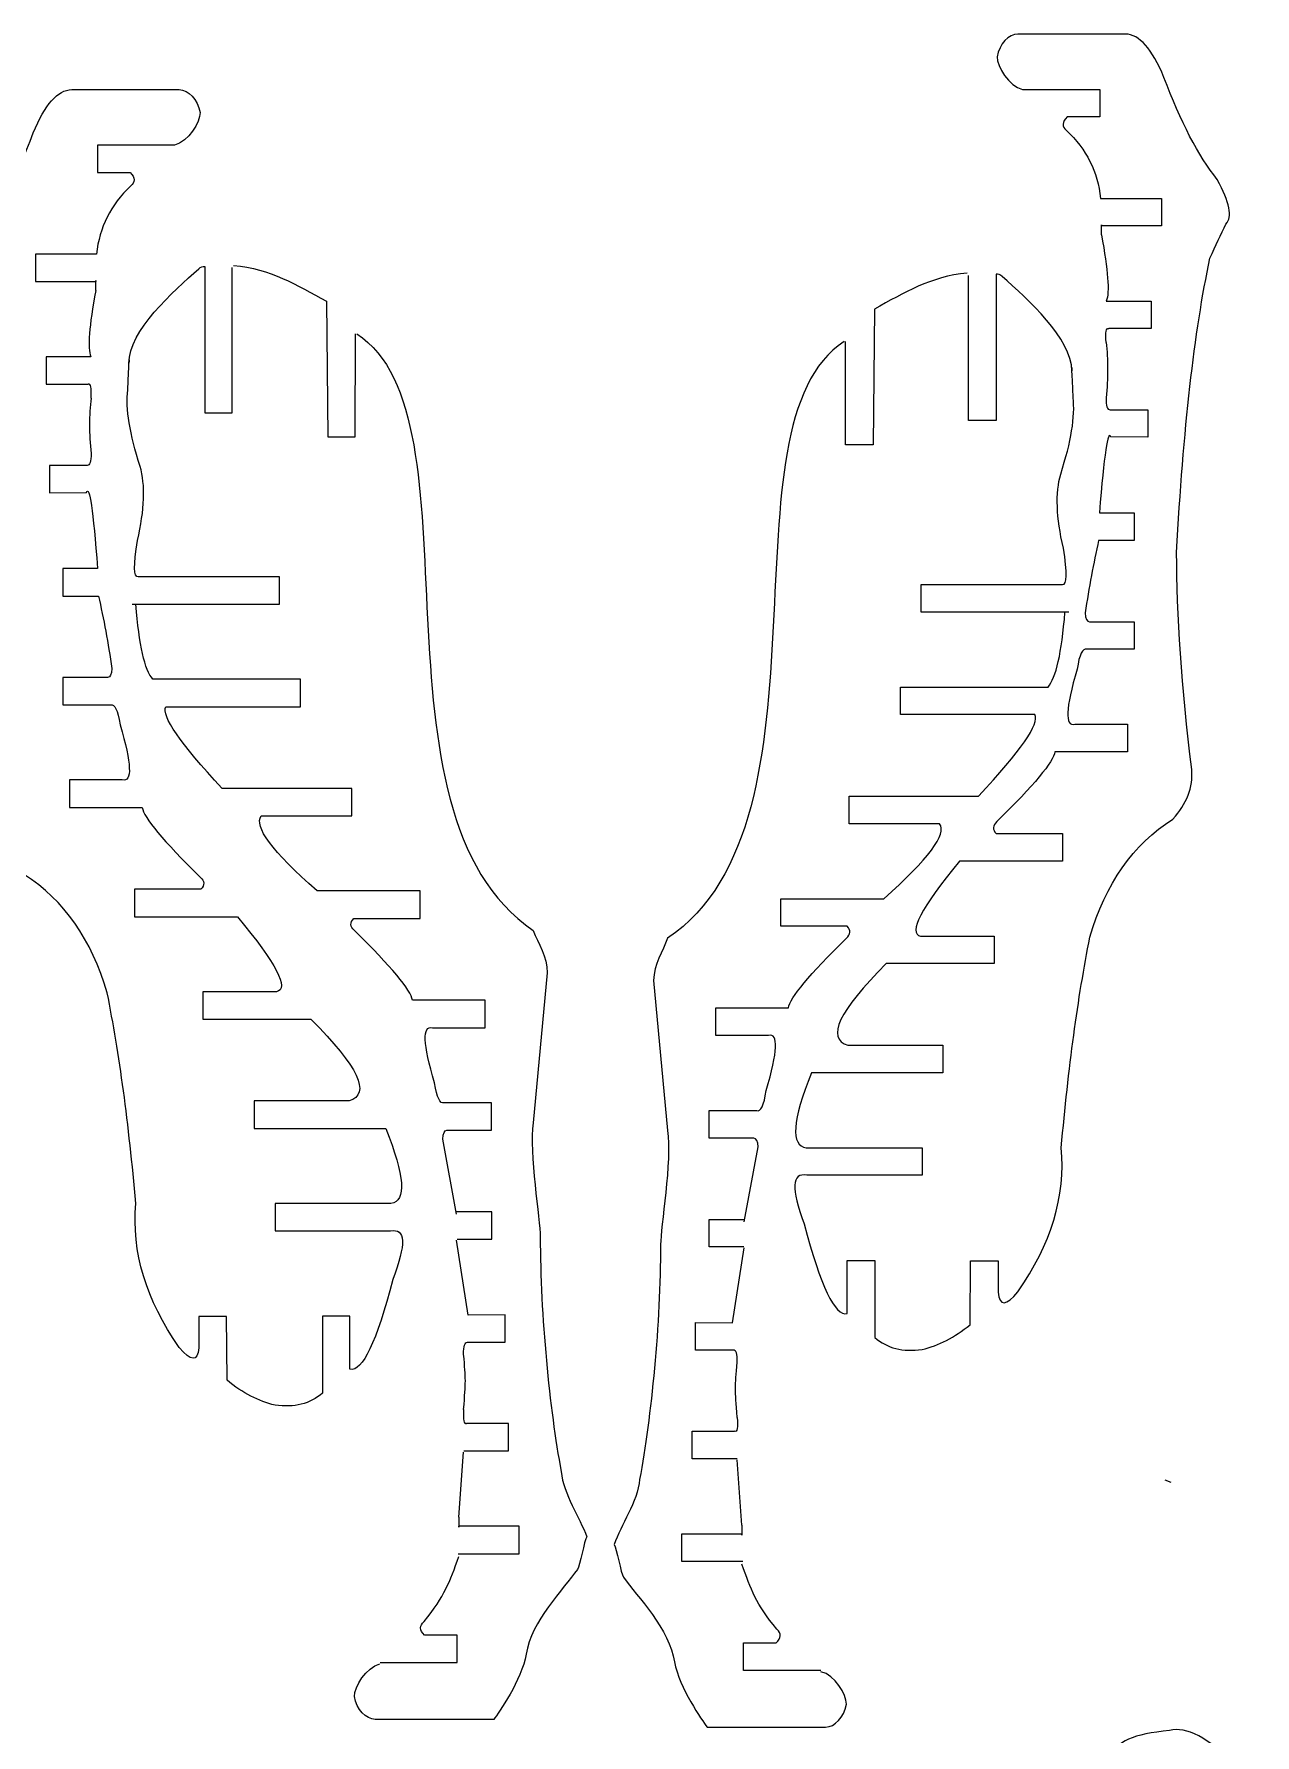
# Model space of a CAD drawing. Header units: inches. Extents: x -11.8 to 11.6, y -4.3 to 8.8.
# Drawn here: x 6.7 to 11.58, y 2 to 8.79 of the extents above; entities that cross this region are included whole.
import ezdxf

# ---------------------------------------------------------------- set-up
doc = ezdxf.new("R2010")
doc.units = ezdxf.units.IN
doc.header["$MEASUREMENT"] = 0
doc.layers.add('Layer 1', color=7, linetype='Continuous')

msp = doc.modelspace()

# ---------------------------------------------------------------- linework, layer by layer
at = {"layer": 'Layer 1', "color": 1, "lineweight": 9}
msp.add_lwpolyline([(11.2194, 3.0194), (11.2435, 3.0106)], dxfattribs=at)
for points, knots in [([(11.0626, 8.7948), (10.9327, 8.7948), (10.7632, 8.7948), (10.6333, 8.7948), (10.6333, 8.7948), (10.5962, 8.7948), (10.5591, 8.7558), (10.5498, 8.7037), (10.5498, 8.7037), (10.5498, 8.6646), (10.5962, 8.5865), (10.6519, 8.5735)], [0, 0, 0, 0, 0.333333, 0.333333, 0.333333, 0.333333, 0.666667, 0.666667, 0.666667, 0.666667, 1, 1, 1, 1]), ([(10.5546, 3.7691), (10.5596, 3.7125), (10.5859, 3.7132), (10.6333, 3.771), (10.6333, 3.771), (10.7658, 3.9607), (10.8235, 4.1524), (10.8064, 4.3462), (10.8064, 4.3462), (10.8343, 4.6646), (10.8723, 4.9449), (10.9205, 5.1871), (10.9205, 5.1871), (10.9827, 5.4001), (11.093, 5.5574), (11.2516, 5.6589), (11.2516, 5.6589), (11.3074, 5.7197), (11.3327, 5.7857), (11.3276, 5.8567), (11.3276, 5.8567), (11.2871, 6.1864), (11.2668, 6.4756), (11.2668, 6.7242), (11.2668, 6.7242), (11.2934, 7.215), (11.3378, 7.6069), (11.3999, 7.8998), (11.3999, 7.8998), (11.4231, 7.9495), (11.4443, 7.9948), (11.4637, 8.0359), (11.4637, 8.0359), (11.4904, 8.0633), (11.4789, 8.1225), (11.4294, 8.2134), (11.4294, 8.2134), (11.3532, 8.3088), (11.2821, 8.445), (11.2161, 8.6218), (11.2161, 8.6218), (11.1693, 8.7358), (11.1181, 8.7935), (11.0626, 8.7948)], [0, 0, 0, 0, 0.090909, 0.090909, 0.090909, 0.090909, 0.181818, 0.181818, 0.181818, 0.181818, 0.272727, 0.272727, 0.272727, 0.272727, 0.363636, 0.363636, 0.363636, 0.363636, 0.454545, 0.454545, 0.454545, 0.454545, 0.545455, 0.545455, 0.545455, 0.545455, 0.636364, 0.636364, 0.636364, 0.636364, 0.727273, 0.727273, 0.727273, 0.727273, 0.818182, 0.818182, 0.818182, 0.818182, 0.909091, 0.909091, 0.909091, 0.909091, 1, 1, 1, 1]), ([(7.3623, 3.5469), (7.3573, 3.4903), (7.331, 3.4909), (7.2836, 3.5488), (7.2836, 3.5488), (7.1511, 3.7384), (7.0934, 3.9302), (7.1105, 4.124), (7.1105, 4.124), (7.0826, 4.4423), (7.0446, 4.7226), (6.9964, 4.9648), (6.9964, 4.9648), (6.9342, 5.1779), (6.8239, 5.3352), (6.6653, 5.4366), (6.6653, 5.4366), (6.6095, 5.4975), (6.5842, 5.5634), (6.5892, 5.6345), (6.5892, 5.6345), (6.6298, 5.9642), (6.6501, 6.2534), (6.6501, 6.5019), (6.6501, 6.5019), (6.6235, 6.9927), (6.5791, 7.3846), (6.5169, 7.6776), (6.5169, 7.6776), (6.4938, 7.7272), (6.4726, 7.7726), (6.4532, 7.8137), (6.4532, 7.8137), (6.4265, 7.841), (6.4379, 7.9002), (6.4875, 7.9912), (6.4875, 7.9912), (6.5637, 8.0866), (6.6348, 8.2227), (6.7008, 8.3995), (6.7008, 8.3995), (6.7476, 8.5136), (6.7988, 8.5713), (6.8543, 8.5726)], [0, 0, 0, 0, 0.090909, 0.090909, 0.090909, 0.090909, 0.181818, 0.181818, 0.181818, 0.181818, 0.272727, 0.272727, 0.272727, 0.272727, 0.363636, 0.363636, 0.363636, 0.363636, 0.454545, 0.454545, 0.454545, 0.454545, 0.545455, 0.545455, 0.545455, 0.545455, 0.636364, 0.636364, 0.636364, 0.636364, 0.727273, 0.727273, 0.727273, 0.727273, 0.818182, 0.818182, 0.818182, 0.818182, 0.909091, 0.909091, 0.909091, 0.909091, 1, 1, 1, 1]), ([(6.8543, 8.5726), (6.9842, 8.5726), (7.1537, 8.5726), (7.2836, 8.5726), (7.2836, 8.5726), (7.3207, 8.5726), (7.3578, 8.5335), (7.3671, 8.4814), (7.3671, 8.4814), (7.3671, 8.4424), (7.3207, 8.3642), (7.265, 8.3512)], [0, 0, 0, 0, 0.333333, 0.333333, 0.333333, 0.333333, 0.666667, 0.666667, 0.666667, 0.666667, 1, 1, 1, 1]), ([(10.6519, 8.5735), (10.6519, 8.5735), (10.9598, 8.5735), (10.9598, 8.5735), (10.9598, 8.5735), (10.9598, 8.5735), (10.9598, 8.4635), (10.9598, 8.4635), (10.9598, 8.4635), (10.9598, 8.4635), (10.8295, 8.4635), (10.8295, 8.4635)], [0, 0, 0, 0, 0.333333, 0.333333, 0.333333, 0.333333, 0.666667, 0.666667, 0.666667, 0.666667, 1, 1, 1, 1]), ([(7.265, 8.3512), (7.265, 8.3512), (6.957, 8.3512), (6.957, 8.3512), (6.957, 8.3512), (6.957, 8.3512), (6.957, 8.2412), (6.957, 8.2412), (6.957, 8.2412), (6.957, 8.2412), (7.0874, 8.2412), (7.0874, 8.2412)], [0, 0, 0, 0, 0.333333, 0.333333, 0.333333, 0.333333, 0.666667, 0.666667, 0.666667, 0.666667, 1, 1, 1, 1]), ([(10.9633, 8.1384), (10.9633, 8.1384), (11.2065, 8.1384), (11.2065, 8.1384), (11.2065, 8.1384), (11.2065, 8.1384), (11.2065, 8.0284), (11.2065, 8.0284), (11.2065, 8.0284), (11.2065, 8.0284), (10.9666, 8.0284), (10.9666, 8.0284)], [0, 0, 0, 0, 0.333333, 0.333333, 0.333333, 0.333333, 0.666667, 0.666667, 0.666667, 0.666667, 1, 1, 1, 1]), ([(6.9536, 7.9161), (6.9536, 7.9161), (6.7104, 7.9161), (6.7104, 7.9161), (6.7104, 7.9161), (6.7104, 7.9161), (6.7104, 7.8061), (6.7104, 7.8061), (6.7104, 7.8061), (6.7104, 7.8061), (6.9503, 7.8062), (6.9503, 7.8062)], [0, 0, 0, 0, 0.333333, 0.333333, 0.333333, 0.333333, 0.666667, 0.666667, 0.666667, 0.666667, 1, 1, 1, 1]), ([(7.3856, 7.8662), (7.3856, 7.8662), (7.3856, 7.282), (7.3856, 7.282), (7.3856, 7.282), (7.3856, 7.282), (7.4956, 7.282), (7.4956, 7.282), (7.4956, 7.282), (7.4956, 7.282), (7.4956, 7.8619), (7.4956, 7.8619)], [0, 0, 0, 0, 0.333333, 0.333333, 0.333333, 0.333333, 0.666667, 0.666667, 0.666667, 0.666667, 1, 1, 1, 1]), ([(10.546, 7.8352), (10.546, 7.8352), (10.546, 7.251), (10.546, 7.251), (10.546, 7.251), (10.546, 7.251), (10.436, 7.251), (10.436, 7.251), (10.436, 7.251), (10.436, 7.251), (10.436, 7.8308), (10.436, 7.8308)], [0, 0, 0, 0, 0.333333, 0.333333, 0.333333, 0.333333, 0.666667, 0.666667, 0.666667, 0.666667, 1, 1, 1, 1]), ([(7.8719, 7.7273), (7.8719, 7.7273), (7.8766, 7.1855), (7.8766, 7.1855), (7.8766, 7.1855), (7.8766, 7.1855), (7.9866, 7.1855), (7.9866, 7.1855), (7.9866, 7.1855), (7.9866, 7.1855), (7.9876, 7.5974), (7.9876, 7.5974)], [0, 0, 0, 0, 0.333333, 0.333333, 0.333333, 0.333333, 0.666667, 0.666667, 0.666667, 0.666667, 1, 1, 1, 1]), ([(10.0598, 7.6962), (10.0598, 7.6962), (10.055, 7.1545), (10.055, 7.1545), (10.055, 7.1545), (10.055, 7.1545), (9.945, 7.1545), (9.945, 7.1545), (9.945, 7.1545), (9.945, 7.1545), (9.9441, 7.5663), (9.9441, 7.5663)], [0, 0, 0, 0, 0.333333, 0.333333, 0.333333, 0.333333, 0.666667, 0.666667, 0.666667, 0.666667, 1, 1, 1, 1]), ([(10.9861, 7.7281), (10.9861, 7.7281), (11.1646, 7.7281), (11.1646, 7.7281), (11.1646, 7.7281), (11.1646, 7.7281), (11.1646, 7.6181), (11.1646, 7.6181), (11.1646, 7.6181), (11.1646, 7.6181), (10.9962, 7.6181), (10.9962, 7.6181)], [0, 0, 0, 0, 0.333333, 0.333333, 0.333333, 0.333333, 0.666667, 0.666667, 0.666667, 0.666667, 1, 1, 1, 1]), ([(7.9925, 7.597), (8.5029, 7.2715), (8.0018, 5.6828), (8.6978, 5.2141), (8.6978, 5.2141), (8.7163, 5.162), (8.7534, 5.1099), (8.7534, 5.0448), (8.7534, 5.0448), (8.7534, 5.0448), (8.6978, 4.4458), (8.6978, 4.4458), (8.6978, 4.4458), (8.6792, 4.3286), (8.7256, 4.0551), (8.7256, 3.99), (8.7256, 3.99), (8.7256, 3.6775), (8.7627, 3.2999), (8.8091, 3.0524), (8.8091, 3.0524), (8.8184, 2.9613), (8.8834, 2.8701), (8.9112, 2.792), (8.9112, 2.792), (8.9019, 2.779), (8.8834, 2.6748), (8.8741, 2.6618), (8.8741, 2.6618), (8.8184, 2.5837), (8.6885, 2.4534), (8.6699, 2.3232), (8.6699, 2.3232), (8.6514, 2.2191), (8.5586, 2.0888), (8.54, 2.0628)], [0, 0, 0, 0, 0.111111, 0.111111, 0.111111, 0.111111, 0.222222, 0.222222, 0.222222, 0.222222, 0.333333, 0.333333, 0.333333, 0.333333, 0.444444, 0.444444, 0.444444, 0.444444, 0.555556, 0.555556, 0.555556, 0.555556, 0.666667, 0.666667, 0.666667, 0.666667, 0.777778, 0.777778, 0.777778, 0.777778, 0.888889, 0.888889, 0.888889, 0.888889, 1, 1, 1, 1]), ([(9.9391, 7.566), (9.4288, 7.2405), (9.9299, 5.6518), (9.2339, 5.183), (9.2339, 5.183), (9.2153, 5.1309), (9.1782, 5.0789), (9.1782, 5.0138), (9.1782, 5.0138), (9.1782, 5.0138), (9.2339, 4.4148), (9.2339, 4.4148), (9.2339, 4.4148), (9.2524, 4.2976), (9.206, 4.0241), (9.206, 3.959), (9.206, 3.959), (9.206, 3.6465), (9.1689, 3.2688), (9.1225, 3.0214), (9.1225, 3.0214), (9.1133, 2.9303), (9.0483, 2.8391), (9.0205, 2.761), (9.0205, 2.761), (9.0297, 2.748), (9.0483, 2.6438), (9.0576, 2.6308), (9.0576, 2.6308), (9.1133, 2.5526), (9.2432, 2.4224), (9.2617, 2.2922), (9.2617, 2.2922), (9.2803, 2.188), (9.3731, 2.0578), (9.3916, 2.0318)], [0, 0, 0, 0, 0.111111, 0.111111, 0.111111, 0.111111, 0.222222, 0.222222, 0.222222, 0.222222, 0.333333, 0.333333, 0.333333, 0.333333, 0.444444, 0.444444, 0.444444, 0.444444, 0.555556, 0.555556, 0.555556, 0.555556, 0.666667, 0.666667, 0.666667, 0.666667, 0.777778, 0.777778, 0.777778, 0.777778, 0.888889, 0.888889, 0.888889, 0.888889, 1, 1, 1, 1]), ([(6.9308, 7.5059), (6.9308, 7.5059), (6.7523, 7.5059), (6.7523, 7.5059), (6.7523, 7.5059), (6.7523, 7.5059), (6.7523, 7.3959), (6.7523, 7.3959), (6.7523, 7.3959), (6.7523, 7.3959), (6.9207, 7.3959), (6.9207, 7.3959)], [0, 0, 0, 0, 0.333333, 0.333333, 0.333333, 0.333333, 0.666667, 0.666667, 0.666667, 0.666667, 1, 1, 1, 1]), ([(7.12, 6.6269), (7.1019, 6.6243), (7.101, 6.6727), (7.1171, 6.7719), (7.1171, 6.7719), (7.1456, 6.8947), (7.1491, 6.9932), (7.1278, 7.0677), (7.1278, 7.0677), (7.0859, 7.1974), (7.0694, 7.2992), (7.0783, 7.373), (7.0783, 7.373), (7.0831, 7.4798), (7.0847, 7.5155), (7.0831, 7.4798)], [0, 0, 0, 0, 0.25, 0.25, 0.25, 0.25, 0.5, 0.5, 0.5, 0.5, 0.75, 0.75, 0.75, 0.75, 1, 1, 1, 1]), ([(10.8117, 6.5959), (10.8297, 6.5933), (10.8307, 6.6416), (10.8145, 6.7409), (10.8145, 6.7409), (10.7861, 6.8636), (10.7825, 6.9622), (10.8039, 7.0366), (10.8039, 7.0366), (10.8458, 7.1664), (10.8623, 7.2682), (10.8534, 7.342), (10.8534, 7.342), (10.8486, 7.4488), (10.8469, 7.4844), (10.8485, 7.4488)], [0, 0, 0, 0, 0.25, 0.25, 0.25, 0.25, 0.5, 0.5, 0.5, 0.5, 0.75, 0.75, 0.75, 0.75, 1, 1, 1, 1]), ([(11.0009, 7.294), (11.0009, 7.294), (11.1515, 7.294), (11.1515, 7.294), (11.1515, 7.294), (11.1515, 7.294), (11.1515, 7.184), (11.1515, 7.184), (11.1515, 7.184), (11.1515, 7.184), (11.0037, 7.1854), (11.0037, 7.1854)], [0, 0, 0, 0, 0.333333, 0.333333, 0.333333, 0.333333, 0.666667, 0.666667, 0.666667, 0.666667, 1, 1, 1, 1]), ([(6.916, 7.0717), (6.916, 7.0717), (6.7654, 7.0717), (6.7654, 7.0717), (6.7654, 7.0717), (6.7654, 7.0717), (6.7654, 6.9618), (6.7654, 6.9618), (6.7654, 6.9618), (6.7654, 6.9618), (6.9132, 6.9632), (6.9132, 6.9632)], [0, 0, 0, 0, 0.333333, 0.333333, 0.333333, 0.333333, 0.666667, 0.666667, 0.666667, 0.666667, 1, 1, 1, 1]), ([(10.9588, 6.8822), (10.9588, 6.8822), (11.0973, 6.8822), (11.0973, 6.8822), (11.0973, 6.8822), (11.0973, 6.8822), (11.0973, 6.7722), (11.0973, 6.7722), (11.0973, 6.7722), (11.0973, 6.7722), (10.9555, 6.7722), (10.9555, 6.7722)], [0, 0, 0, 0, 0.333333, 0.333333, 0.333333, 0.333333, 0.666667, 0.666667, 0.666667, 0.666667, 1, 1, 1, 1]), ([(6.958, 6.66), (6.958, 6.66), (6.8196, 6.66), (6.8196, 6.66), (6.8196, 6.66), (6.8196, 6.66), (6.8196, 6.55), (6.8196, 6.55), (6.8196, 6.55), (6.8196, 6.55), (6.9614, 6.55), (6.9614, 6.55)], [0, 0, 0, 0, 0.333333, 0.333333, 0.333333, 0.333333, 0.666667, 0.666667, 0.666667, 0.666667, 1, 1, 1, 1]), ([(7.0955, 6.5169), (7.0955, 6.5169), (7.6848, 6.5169), (7.6848, 6.5169), (7.6848, 6.5169), (7.6848, 6.5169), (7.6848, 6.6269), (7.6848, 6.6269), (7.6848, 6.6269), (7.6848, 6.6269), (7.12, 6.6269), (7.12, 6.6269)], [0, 0, 0, 0, 0.333333, 0.333333, 0.333333, 0.333333, 0.666667, 0.666667, 0.666667, 0.666667, 1, 1, 1, 1]), ([(10.8362, 6.4859), (10.8362, 6.4859), (10.2469, 6.4859), (10.2469, 6.4859), (10.2469, 6.4859), (10.2469, 6.4859), (10.2469, 6.5959), (10.2469, 6.5959), (10.2469, 6.5959), (10.2469, 6.5959), (10.8117, 6.5959), (10.8117, 6.5959)], [0, 0, 0, 0, 0.333333, 0.333333, 0.333333, 0.333333, 0.666667, 0.666667, 0.666667, 0.666667, 1, 1, 1, 1]), ([(10.9189, 6.4471), (10.9189, 6.4471), (11.0973, 6.4471), (11.0973, 6.4471), (11.0973, 6.4471), (11.0973, 6.4471), (11.0973, 6.3371), (11.0973, 6.3371), (11.0973, 6.3371), (11.0973, 6.3371), (10.9074, 6.3371), (10.9074, 6.3371)], [0, 0, 0, 0, 0.333333, 0.333333, 0.333333, 0.333333, 0.666667, 0.666667, 0.666667, 0.666667, 1, 1, 1, 1]), ([(10.9074, 6.3371), (10.8911, 6.3431), (10.8784, 6.3166), (10.8695, 6.2578), (10.8695, 6.2578), (10.823, 6.101), (10.82, 6.0276), (10.8605, 6.0374)], [0, 0, 0, 0, 0.5, 0.5, 0.5, 0.5, 1, 1, 1, 1]), ([(6.998, 6.2249), (6.998, 6.2249), (6.8196, 6.2249), (6.8196, 6.2249), (6.8196, 6.2249), (6.8196, 6.2249), (6.8196, 6.1149), (6.8196, 6.1149), (6.8196, 6.1149), (6.8196, 6.1149), (7.0095, 6.1149), (7.0095, 6.1149)], [0, 0, 0, 0, 0.333333, 0.333333, 0.333333, 0.333333, 0.666667, 0.666667, 0.666667, 0.666667, 1, 1, 1, 1]), ([(7.2306, 6.1076), (7.2306, 6.1076), (7.7676, 6.1076), (7.7676, 6.1076), (7.7676, 6.1076), (7.7676, 6.1076), (7.7676, 6.2176), (7.7676, 6.2176), (7.7676, 6.2176), (7.7676, 6.2176), (7.1784, 6.2176), (7.1784, 6.2176)], [0, 0, 0, 0, 0.333333, 0.333333, 0.333333, 0.333333, 0.666667, 0.666667, 0.666667, 0.666667, 1, 1, 1, 1]), ([(10.701, 6.0765), (10.701, 6.0765), (10.164, 6.0765), (10.164, 6.0765), (10.164, 6.0765), (10.164, 6.0765), (10.164, 6.1865), (10.164, 6.1865), (10.164, 6.1865), (10.164, 6.1865), (10.7533, 6.1865), (10.7533, 6.1865)], [0, 0, 0, 0, 0.333333, 0.333333, 0.333333, 0.333333, 0.666667, 0.666667, 0.666667, 0.666667, 1, 1, 1, 1]), ([(7.0095, 6.1149), (7.0258, 6.1208), (7.0384, 6.0944), (7.0474, 6.0356), (7.0474, 6.0356), (7.0939, 5.8788), (7.0969, 5.8053), (7.0564, 5.8152)], [0, 0, 0, 0, 0.5, 0.5, 0.5, 0.5, 1, 1, 1, 1]), ([(10.8605, 6.0374), (10.8605, 6.0374), (11.0706, 6.0374), (11.0706, 6.0374), (11.0706, 6.0374), (11.0706, 6.0374), (11.0706, 5.9274), (11.0706, 5.9274), (11.0706, 5.9274), (11.0706, 5.9274), (10.7811, 5.9274), (10.7811, 5.9274)], [0, 0, 0, 0, 0.333333, 0.333333, 0.333333, 0.333333, 0.666667, 0.666667, 0.666667, 0.666667, 1, 1, 1, 1]), ([(7.0564, 5.8152), (7.0564, 5.8152), (6.8462, 5.8152), (6.8462, 5.8152), (6.8462, 5.8152), (6.8462, 5.8152), (6.8462, 5.7052), (6.8462, 5.7052), (6.8462, 5.7052), (6.8462, 5.7052), (7.1358, 5.7052), (7.1358, 5.7052)], [0, 0, 0, 0, 0.333333, 0.333333, 0.333333, 0.333333, 0.666667, 0.666667, 0.666667, 0.666667, 1, 1, 1, 1]), ([(7.6116, 5.6715), (7.6116, 5.6715), (7.9729, 5.6715), (7.9729, 5.6715), (7.9729, 5.6715), (7.9729, 5.6715), (7.9729, 5.7815), (7.9729, 5.7815), (7.9729, 5.7815), (7.9729, 5.7815), (7.4554, 5.7815), (7.4554, 5.7815)], [0, 0, 0, 0, 0.333333, 0.333333, 0.333333, 0.333333, 0.666667, 0.666667, 0.666667, 0.666667, 1, 1, 1, 1]), ([(10.3201, 5.6405), (10.3201, 5.6405), (9.9588, 5.6405), (9.9588, 5.6405), (9.9588, 5.6405), (9.9588, 5.6405), (9.9588, 5.7505), (9.9588, 5.7505), (9.9588, 5.7505), (9.9588, 5.7505), (10.4763, 5.7505), (10.4763, 5.7505)], [0, 0, 0, 0, 0.333333, 0.333333, 0.333333, 0.333333, 0.666667, 0.666667, 0.666667, 0.666667, 1, 1, 1, 1]), ([(10.5467, 5.601), (10.5467, 5.601), (10.8115, 5.601), (10.8115, 5.601), (10.8115, 5.601), (10.8115, 5.601), (10.8115, 5.491), (10.8115, 5.491), (10.8115, 5.491), (10.8115, 5.491), (10.4002, 5.491), (10.4002, 5.491)], [0, 0, 0, 0, 0.333333, 0.333333, 0.333333, 0.333333, 0.666667, 0.666667, 0.666667, 0.666667, 1, 1, 1, 1]), ([(7.3702, 5.3787), (7.3702, 5.3787), (7.1054, 5.3787), (7.1054, 5.3787), (7.1054, 5.3787), (7.1054, 5.3787), (7.1054, 5.2687), (7.1054, 5.2687), (7.1054, 5.2687), (7.1054, 5.2687), (7.5167, 5.2687), (7.5167, 5.2687)], [0, 0, 0, 0, 0.333333, 0.333333, 0.333333, 0.333333, 0.666667, 0.666667, 0.666667, 0.666667, 1, 1, 1, 1]), ([(7.9809, 5.2619), (7.9809, 5.2619), (8.2458, 5.2619), (8.2458, 5.2619), (8.2458, 5.2619), (8.2458, 5.2619), (8.2458, 5.3719), (8.2458, 5.3719), (8.2458, 5.3719), (8.2458, 5.3719), (7.8344, 5.3719), (7.8344, 5.3719)], [0, 0, 0, 0, 0.333333, 0.333333, 0.333333, 0.333333, 0.666667, 0.666667, 0.666667, 0.666667, 1, 1, 1, 1]), ([(9.9508, 5.2309), (9.9508, 5.2309), (9.6859, 5.2309), (9.6859, 5.2309), (9.6859, 5.2309), (9.6859, 5.2309), (9.6859, 5.3409), (9.6859, 5.3409), (9.6859, 5.3409), (9.6859, 5.3409), (10.0972, 5.3409), (10.0972, 5.3409)], [0, 0, 0, 0, 0.333333, 0.333333, 0.333333, 0.333333, 0.666667, 0.666667, 0.666667, 0.666667, 1, 1, 1, 1]), ([(10.2447, 5.1914), (10.2447, 5.1914), (10.5386, 5.1914), (10.5386, 5.1914), (10.5386, 5.1914), (10.5386, 5.1914), (10.5386, 5.0814), (10.5386, 5.0814), (10.5386, 5.0814), (10.5386, 5.0814), (10.1074, 5.0814), (10.1074, 5.0814)], [0, 0, 0, 0, 0.333333, 0.333333, 0.333333, 0.333333, 0.666667, 0.666667, 0.666667, 0.666667, 1, 1, 1, 1]), ([(7.6722, 4.9691), (7.6722, 4.9691), (7.3783, 4.9691), (7.3783, 4.9691), (7.3783, 4.9691), (7.3783, 4.9691), (7.3783, 4.8591), (7.3783, 4.8591), (7.3783, 4.8591), (7.3783, 4.8591), (7.8095, 4.8591), (7.8095, 4.8591)], [0, 0, 0, 0, 0.333333, 0.333333, 0.333333, 0.333333, 0.666667, 0.666667, 0.666667, 0.666667, 1, 1, 1, 1]), ([(8.2947, 4.8255), (8.2947, 4.8255), (8.5049, 4.8255), (8.5049, 4.8255), (8.5049, 4.8255), (8.5049, 4.8255), (8.5049, 4.9355), (8.5049, 4.9355), (8.5049, 4.9355), (8.5049, 4.9355), (8.2153, 4.9355), (8.2153, 4.9355)], [0, 0, 0, 0, 0.333333, 0.333333, 0.333333, 0.333333, 0.666667, 0.666667, 0.666667, 0.666667, 1, 1, 1, 1]), ([(9.637, 4.7945), (9.637, 4.7945), (9.4268, 4.7945), (9.4268, 4.7945), (9.4268, 4.7945), (9.4268, 4.7945), (9.4268, 4.9045), (9.4268, 4.9045), (9.4268, 4.9045), (9.4268, 4.9045), (9.7163, 4.9045), (9.7163, 4.9045)], [0, 0, 0, 0, 0.333333, 0.333333, 0.333333, 0.333333, 0.666667, 0.666667, 0.666667, 0.666667, 1, 1, 1, 1]), ([(8.3416, 4.5258), (8.3253, 4.5199), (8.3127, 4.5463), (8.3037, 4.6051), (8.3037, 4.6051), (8.2572, 4.7619), (8.2542, 4.8354), (8.2947, 4.8255)], [0, 0, 0, 0, 0.5, 0.5, 0.5, 0.5, 1, 1, 1, 1]), ([(9.59, 4.4948), (9.6063, 4.4888), (9.619, 4.5153), (9.6279, 4.5741), (9.6279, 4.5741), (9.6744, 4.7309), (9.6774, 4.8043), (9.637, 4.7945)], [0, 0, 0, 0, 0.5, 0.5, 0.5, 0.5, 1, 1, 1, 1]), ([(9.9541, 4.7554), (9.9541, 4.7554), (10.3334, 4.7554), (10.3334, 4.7554), (10.3334, 4.7554), (10.3334, 4.7554), (10.3334, 4.6454), (10.3334, 4.6454), (10.3334, 4.6454), (10.3334, 4.6454), (9.8086, 4.6454), (9.8086, 4.6454)], [0, 0, 0, 0, 0.333333, 0.333333, 0.333333, 0.333333, 0.666667, 0.666667, 0.666667, 0.666667, 1, 1, 1, 1]), ([(7.9628, 4.5331), (7.9628, 4.5331), (7.5835, 4.5331), (7.5835, 4.5331), (7.5835, 4.5331), (7.5835, 4.5331), (7.5835, 4.4231), (7.5835, 4.4231), (7.5835, 4.4231), (7.5835, 4.4231), (8.1083, 4.4231), (8.1083, 4.4231)], [0, 0, 0, 0, 0.333333, 0.333333, 0.333333, 0.333333, 0.666667, 0.666667, 0.666667, 0.666667, 1, 1, 1, 1]), ([(8.3531, 4.4158), (8.3531, 4.4158), (8.5315, 4.4158), (8.5315, 4.4158), (8.5315, 4.4158), (8.5315, 4.4158), (8.5315, 4.5258), (8.5315, 4.5258), (8.5315, 4.5258), (8.5315, 4.5258), (8.3416, 4.5258), (8.3416, 4.5258)], [0, 0, 0, 0, 0.333333, 0.333333, 0.333333, 0.333333, 0.666667, 0.666667, 0.666667, 0.666667, 1, 1, 1, 1]), ([(9.5786, 4.3848), (9.5786, 4.3848), (9.4001, 4.3848), (9.4001, 4.3848), (9.4001, 4.3848), (9.4001, 4.3848), (9.4001, 4.4948), (9.4001, 4.4948), (9.4001, 4.4948), (9.4001, 4.4948), (9.59, 4.4948), (9.59, 4.4948)], [0, 0, 0, 0, 0.333333, 0.333333, 0.333333, 0.333333, 0.666667, 0.666667, 0.666667, 0.666667, 1, 1, 1, 1]), ([(9.7876, 4.346), (9.7876, 4.346), (10.2506, 4.346), (10.2506, 4.346), (10.2506, 4.346), (10.2506, 4.346), (10.2506, 4.236), (10.2506, 4.236), (10.2506, 4.236), (10.2506, 4.236), (9.7895, 4.236), (9.7895, 4.236)], [0, 0, 0, 0, 0.333333, 0.333333, 0.333333, 0.333333, 0.666667, 0.666667, 0.666667, 0.666667, 1, 1, 1, 1]), ([(9.7895, 4.236), (9.7292, 4.2481), (9.726, 4.1834), (9.78, 4.042), (9.78, 4.042), (9.8447, 3.7927), (9.9019, 3.6731), (9.9514, 3.6833)], [0, 0, 0, 0, 0.5, 0.5, 0.5, 0.5, 1, 1, 1, 1]), ([(8.1293, 4.1238), (8.1293, 4.1238), (7.6663, 4.1238), (7.6663, 4.1238), (7.6663, 4.1238), (7.6663, 4.1238), (7.6663, 4.0138), (7.6663, 4.0138), (7.6663, 4.0138), (7.6663, 4.0138), (8.1274, 4.0138), (8.1274, 4.0138)], [0, 0, 0, 0, 0.333333, 0.333333, 0.333333, 0.333333, 0.666667, 0.666667, 0.666667, 0.666667, 1, 1, 1, 1]), ([(8.3931, 3.9807), (8.3931, 3.9807), (8.5316, 3.9807), (8.5316, 3.9807), (8.5316, 3.9807), (8.5316, 3.9807), (8.5316, 4.0907), (8.5316, 4.0907), (8.5316, 4.0907), (8.5316, 4.0907), (8.3898, 4.0907), (8.3898, 4.0907)], [0, 0, 0, 0, 0.333333, 0.333333, 0.333333, 0.333333, 0.666667, 0.666667, 0.666667, 0.666667, 1, 1, 1, 1]), ([(8.1274, 4.0138), (8.1877, 4.0258), (8.1909, 3.9612), (8.1369, 3.8197), (8.1369, 3.8197), (8.0721, 3.5704), (8.015, 3.4508), (7.9655, 3.461)], [0, 0, 0, 0, 0.5, 0.5, 0.5, 0.5, 1, 1, 1, 1]), ([(9.5386, 3.9497), (9.5386, 3.9497), (9.4001, 3.9497), (9.4001, 3.9497), (9.4001, 3.9497), (9.4001, 3.9497), (9.4001, 4.0597), (9.4001, 4.0597), (9.4001, 4.0597), (9.4001, 4.0597), (9.5419, 4.0597), (9.5419, 4.0597)], [0, 0, 0, 0, 0.333333, 0.333333, 0.333333, 0.333333, 0.666667, 0.666667, 0.666667, 0.666667, 1, 1, 1, 1]), ([(9.9514, 3.6833), (9.9514, 3.6833), (9.9514, 3.8958), (9.9514, 3.8958), (9.9514, 3.8958), (9.9514, 3.8958), (10.0614, 3.8958), (10.0614, 3.8958), (10.0614, 3.8958), (10.0614, 3.8958), (10.0614, 3.5879), (10.0614, 3.5879)], [0, 0, 0, 0, 0.333333, 0.333333, 0.333333, 0.333333, 0.666667, 0.666667, 0.666667, 0.666667, 1, 1, 1, 1]), ([(10.442, 3.6393), (10.442, 3.6393), (10.4443, 3.8949), (10.4443, 3.8949), (10.4443, 3.8949), (10.4443, 3.8949), (10.5543, 3.8949), (10.5543, 3.8949), (10.5543, 3.8949), (10.5543, 3.8949), (10.5546, 3.7691), (10.5546, 3.7691)], [0, 0, 0, 0, 0.333333, 0.333333, 0.333333, 0.333333, 0.666667, 0.666667, 0.666667, 0.666667, 1, 1, 1, 1]), ([(7.4748, 3.4171), (7.4748, 3.4171), (7.4726, 3.6726), (7.4726, 3.6726), (7.4726, 3.6726), (7.4726, 3.6726), (7.3626, 3.6726), (7.3626, 3.6726), (7.3626, 3.6726), (7.3626, 3.6726), (7.3623, 3.5469), (7.3623, 3.5469)], [0, 0, 0, 0, 0.333333, 0.333333, 0.333333, 0.333333, 0.666667, 0.666667, 0.666667, 0.666667, 1, 1, 1, 1]), ([(7.9655, 3.461), (7.9655, 3.461), (7.9655, 3.6735), (7.9655, 3.6735), (7.9655, 3.6735), (7.9655, 3.6735), (7.8555, 3.6735), (7.8555, 3.6735), (7.8555, 3.6735), (7.8555, 3.6735), (7.8555, 3.3656), (7.8555, 3.3656)], [0, 0, 0, 0, 0.333333, 0.333333, 0.333333, 0.333333, 0.666667, 0.666667, 0.666667, 0.666667, 1, 1, 1, 1]), ([(8.4352, 3.5689), (8.4352, 3.5689), (8.5858, 3.5689), (8.5858, 3.5689), (8.5858, 3.5689), (8.5858, 3.5689), (8.5858, 3.6789), (8.5858, 3.6789), (8.5858, 3.6789), (8.5858, 3.6789), (8.4379, 3.6775), (8.4379, 3.6775)], [0, 0, 0, 0, 0.333333, 0.333333, 0.333333, 0.333333, 0.666667, 0.666667, 0.666667, 0.666667, 1, 1, 1, 1]), ([(9.4965, 3.5379), (9.4965, 3.5379), (9.3459, 3.5379), (9.3459, 3.5379), (9.3459, 3.5379), (9.3459, 3.5379), (9.3459, 3.6479), (9.3459, 3.6479), (9.3459, 3.6479), (9.3459, 3.6479), (9.4937, 3.6465), (9.4937, 3.6465)], [0, 0, 0, 0, 0.333333, 0.333333, 0.333333, 0.333333, 0.666667, 0.666667, 0.666667, 0.666667, 1, 1, 1, 1]), ([(10.0614, 3.5879), (10.1108, 3.5452), (10.1738, 3.5293), (10.2504, 3.5401), (10.2504, 3.5401), (10.3161, 3.5554), (10.3799, 3.5885), (10.442, 3.6393)], [0, 0, 0, 0, 0.5, 0.5, 0.5, 0.5, 1, 1, 1, 1]), ([(7.8555, 3.3656), (7.8061, 3.323), (7.7431, 3.3071), (7.6664, 3.3179), (7.6664, 3.3179), (7.6008, 3.3332), (7.5369, 3.3662), (7.4748, 3.4171)], [0, 0, 0, 0, 0.5, 0.5, 0.5, 0.5, 1, 1, 1, 1]), ([(8.4204, 3.1348), (8.4204, 3.1348), (8.5988, 3.1348), (8.5988, 3.1348), (8.5988, 3.1348), (8.5988, 3.1348), (8.5988, 3.2448), (8.5988, 3.2448), (8.5988, 3.2448), (8.5988, 3.2448), (8.4304, 3.2448), (8.4304, 3.2448)], [0, 0, 0, 0, 0.333333, 0.333333, 0.333333, 0.333333, 0.666667, 0.666667, 0.666667, 0.666667, 1, 1, 1, 1]), ([(9.5113, 3.1038), (9.5113, 3.1038), (9.3328, 3.1038), (9.3328, 3.1038), (9.3328, 3.1038), (9.3328, 3.1038), (9.3328, 3.2138), (9.3328, 3.2138), (9.3328, 3.2138), (9.3328, 3.2138), (9.5013, 3.2138), (9.5013, 3.2138)], [0, 0, 0, 0, 0.333333, 0.333333, 0.333333, 0.333333, 0.666667, 0.666667, 0.666667, 0.666667, 1, 1, 1, 1]), ([(8.3975, 2.7245), (8.3975, 2.7245), (8.6407, 2.7245), (8.6407, 2.7245), (8.6407, 2.7245), (8.6407, 2.7245), (8.6407, 2.8345), (8.6407, 2.8345), (8.6407, 2.8345), (8.6407, 2.8345), (8.4008, 2.8345), (8.4008, 2.8345)], [0, 0, 0, 0, 0.333333, 0.333333, 0.333333, 0.333333, 0.666667, 0.666667, 0.666667, 0.666667, 1, 1, 1, 1]), ([(9.5341, 2.6935), (9.5341, 2.6935), (9.2909, 2.6935), (9.2909, 2.6935), (9.2909, 2.6935), (9.2909, 2.6935), (9.2909, 2.8035), (9.2909, 2.8035), (9.2909, 2.8035), (9.2909, 2.8035), (9.5308, 2.8035), (9.5308, 2.8035)], [0, 0, 0, 0, 0.333333, 0.333333, 0.333333, 0.333333, 0.666667, 0.666667, 0.666667, 0.666667, 1, 1, 1, 1]), ([(8.0861, 2.2894), (8.0861, 2.2894), (8.3941, 2.2894), (8.3941, 2.2894), (8.3941, 2.2894), (8.3941, 2.2894), (8.3941, 2.3994), (8.3941, 2.3994), (8.3941, 2.3994), (8.3941, 2.3994), (8.2637, 2.3994), (8.2637, 2.3994)], [0, 0, 0, 0, 0.333333, 0.333333, 0.333333, 0.333333, 0.666667, 0.666667, 0.666667, 0.666667, 1, 1, 1, 1]), ([(9.8456, 2.2584), (9.8456, 2.2584), (9.5376, 2.2584), (9.5376, 2.2584), (9.5376, 2.2584), (9.5376, 2.2584), (9.5376, 2.3684), (9.5376, 2.3684), (9.5376, 2.3684), (9.5376, 2.3684), (9.6679, 2.3684), (9.6679, 2.3684)], [0, 0, 0, 0, 0.333333, 0.333333, 0.333333, 0.333333, 0.666667, 0.666667, 0.666667, 0.666667, 1, 1, 1, 1]), ([(8.54, 2.0628), (8.4101, 2.0628), (8.1967, 2.0628), (8.0667, 2.0628), (8.0667, 2.0628), (8.0296, 2.0628), (7.9925, 2.1019), (7.9832, 2.1539), (7.9832, 2.1539), (7.9832, 2.193), (8.0296, 2.2711), (8.0853, 2.2842)], [0, 0, 0, 0, 0.333333, 0.333333, 0.333333, 0.333333, 0.666667, 0.666667, 0.666667, 0.666667, 1, 1, 1, 1]), ([(9.3916, 2.0318), (9.5216, 2.0318), (9.735, 2.0318), (9.8649, 2.0318), (9.8649, 2.0318), (9.902, 2.0318), (9.9391, 2.0708), (9.9484, 2.1229), (9.9484, 2.1229), (9.9484, 2.162), (9.902, 2.2401), (9.8463, 2.2531)], [0, 0, 0, 0, 0.333333, 0.333333, 0.333333, 0.333333, 0.666667, 0.666667, 0.666667, 0.666667, 1, 1, 1, 1]), ([(11.0475, 1.4514), (10.9704, 1.4529), (10.9586, 1.4178), (11.0123, 1.346), (11.0123, 1.346), (11.1018, 1.2665), (11.2104, 1.2455), (11.338, 1.2831), (11.338, 1.2831), (11.4764, 1.3333), (11.5513, 1.4192), (11.5628, 1.5407), (11.5628, 1.5407), (11.5797, 1.7086), (11.56, 1.8206), (11.5035, 1.8765), (11.5035, 1.8765), (11.3937, 1.9898), (11.3055, 2.0368), (11.2388, 2.0177), (11.2388, 2.0177), (11.0953, 2.0056), (11.0204, 1.9719), (11.014, 1.9166), (11.014, 1.9166), (11.0026, 1.8677), (11.014, 1.8403), (11.0483, 1.8344)], [0, 0, 0, 0, 0.142857, 0.142857, 0.142857, 0.142857, 0.285714, 0.285714, 0.285714, 0.285714, 0.428571, 0.428571, 0.428571, 0.428571, 0.571429, 0.571429, 0.571429, 0.571429, 0.714286, 0.714286, 0.714286, 0.714286, 0.857143, 0.857143, 0.857143, 0.857143, 1, 1, 1, 1])]:
    msp.add_open_spline(points, degree=3, knots=knots, dxfattribs=at)
for points in [[(10.8295, 8.4635), (10.8086, 8.4437), (10.8079, 8.4257), (10.8274, 8.4095)], [(10.8274, 8.4095), (10.9067, 8.3351), (10.952, 8.2447), (10.9633, 8.1384)], [(7.0874, 8.2412), (7.1083, 8.2214), (7.109, 8.2034), (7.0895, 8.1872)], [(7.0895, 8.1872), (7.0102, 8.1129), (6.9649, 8.0225), (6.9536, 7.9161)], [(10.9666, 7.9928), (10.9666, 8.0284), (10.9666, 8.0403), (10.9666, 8.0284)], [(10.9666, 7.9928), (10.9931, 7.8511), (10.9996, 7.7628), (10.9861, 7.7281)], [(6.9503, 7.7705), (6.9503, 7.8062), (6.9503, 7.818), (6.9503, 7.8062)], [(7.0831, 7.4798), (7.0831, 7.6101), (7.2594, 7.7663), (7.3615, 7.8575)], [(7.3615, 7.8575), (7.3703, 7.865), (7.3783, 7.8679), (7.3856, 7.8662)], [(7.5007, 7.8705), (7.6492, 7.8575), (7.7512, 7.7924), (7.8719, 7.7273)], [(10.431, 7.8395), (10.2825, 7.8264), (10.1804, 7.7613), (10.0598, 7.6962)], [(10.5702, 7.8264), (10.5614, 7.8339), (10.5533, 7.8369), (10.546, 7.8352)], [(10.8485, 7.4488), (10.8485, 7.579), (10.6722, 7.7353), (10.5702, 7.8264)], [(6.9503, 7.7705), (6.9238, 7.6288), (6.9173, 7.5406), (6.9308, 7.5059)], [(10.9851, 7.5631), (10.9822, 7.6045), (10.9859, 7.6229), (10.9962, 7.6181)], [(10.9851, 7.5631), (10.9934, 7.4939), (10.9934, 7.4201), (10.9851, 7.3417)], [(6.9317, 7.3408), (6.9347, 7.3822), (6.931, 7.4006), (6.9207, 7.3959)], [(6.9317, 7.3408), (6.9235, 7.2716), (6.9235, 7.1979), (6.9317, 7.1194)], [(10.9851, 7.3417), (10.9844, 7.3093), (10.9897, 7.2934), (11.0009, 7.294)], [(11.0037, 7.1854), (10.992, 7.2171), (10.9771, 7.116), (10.9588, 6.8822)], [(6.9317, 7.1194), (6.9325, 7.087), (6.9272, 7.0711), (6.916, 7.0717)], [(6.9132, 6.9632), (6.9249, 6.9948), (6.9398, 6.8937), (6.958, 6.6599)], [(10.9555, 6.7722), (10.9349, 6.6812), (10.9169, 6.5846), (10.9016, 6.4823)], [(6.9614, 6.55), (6.982, 6.459), (7, 6.3623), (7.0153, 6.26)], [(7.1784, 6.2176), (7.1462, 6.2539), (7.1236, 6.3537), (7.1106, 6.5169)], [(10.7533, 6.1865), (10.7855, 6.2229), (10.808, 6.3226), (10.821, 6.4859)], [(10.9016, 6.4823), (10.903, 6.4593), (10.9087, 6.4476), (10.9189, 6.4471)], [(7.0153, 6.26), (7.0139, 6.237), (7.0082, 6.2253), (6.998, 6.2249)], [(7.4554, 5.7815), (7.2865, 5.9629), (7.2116, 6.0716), (7.2306, 6.1076)], [(10.4763, 5.7505), (10.6452, 5.9319), (10.7201, 6.0405), (10.701, 6.0765)], [(10.7811, 5.9274), (10.7746, 5.8871), (10.6973, 5.7942), (10.549, 5.6489)], [(7.1358, 5.7052), (7.1422, 5.6648), (7.2196, 5.572), (7.3679, 5.4266)], [(7.8344, 5.3719), (7.6547, 5.5307), (7.5804, 5.6305), (7.6116, 5.6715)], [(10.0972, 5.3409), (10.2769, 5.4996), (10.3512, 5.5995), (10.3201, 5.6405)], [(10.549, 5.6489), (10.5314, 5.6333), (10.5306, 5.6174), (10.5467, 5.601)], [(10.4002, 5.491), (10.2447, 5.3025), (10.1929, 5.2026), (10.2447, 5.1914)], [(7.3679, 5.4266), (7.3855, 5.4111), (7.3862, 5.3951), (7.3702, 5.3787)], [(7.5167, 5.2687), (7.6722, 5.0803), (7.724, 4.9804), (7.6722, 4.9691)], [(7.9832, 5.2141), (7.9657, 5.2296), (7.9649, 5.2455), (7.9809, 5.2619)], [(8.2153, 4.9355), (8.2089, 4.9758), (8.1315, 5.0687), (7.9832, 5.2141)], [(9.7163, 4.9045), (9.7228, 4.9448), (9.8001, 5.0377), (9.9484, 5.183)], [(9.9484, 5.183), (9.966, 5.1986), (9.9668, 5.2145), (9.9508, 5.2309)], [(10.1074, 5.0814), (9.9173, 4.8919), (9.8661, 4.7832), (9.9541, 4.7554)], [(7.8095, 4.8591), (7.9996, 4.6697), (8.0507, 4.561), (7.9628, 4.5331)], [(9.8086, 4.6454), (9.7317, 4.4546), (9.7248, 4.3548), (9.7876, 4.346)], [(8.1083, 4.4231), (8.1851, 4.2324), (8.1921, 4.1326), (8.1293, 4.1238)], [(8.3359, 4.3807), (8.3372, 4.4036), (8.343, 4.4154), (8.3531, 4.4158)], [(8.3915, 4.0812), (8.3915, 4.0812), (8.3359, 4.3807), (8.3359, 4.3807)], [(9.5401, 4.0501), (9.5401, 4.0501), (9.5958, 4.3496), (9.5958, 4.3496)], [(9.5958, 4.3496), (9.5944, 4.3726), (9.5887, 4.3843), (9.5785, 4.3848)], [(8.4379, 3.6775), (8.4379, 3.6775), (8.3915, 3.977), (8.3915, 3.977)], [(9.4937, 3.6465), (9.4937, 3.6465), (9.5401, 3.946), (9.5401, 3.946)], [(8.4194, 3.5212), (8.4187, 3.5537), (8.4239, 3.5696), (8.4352, 3.5689)], [(9.5123, 3.4902), (9.513, 3.5226), (9.5077, 3.5385), (9.4965, 3.5379)], [(8.4194, 3.2999), (8.4287, 3.4171), (8.4287, 3.4171), (8.4194, 3.5212)], [(9.5123, 3.2688), (9.503, 3.386), (9.503, 3.386), (9.5123, 3.4902)], [(8.4194, 3.2999), (8.4164, 3.2584), (8.4201, 3.2401), (8.4304, 3.2448)], [(9.5123, 3.2688), (9.5152, 3.2274), (9.5115, 3.209), (9.5013, 3.2138)], [(8.4008, 2.8701), (8.4008, 2.8701), (8.4194, 3.1306), (8.4194, 3.1306)], [(9.5308, 2.8391), (9.5308, 2.8391), (9.5123, 3.0996), (9.5123, 3.0996)], [(8.4008, 2.8701), (8.4008, 2.8345), (8.4008, 2.8226), (8.4008, 2.8345)], [(9.5308, 2.8391), (9.5308, 2.8035), (9.5308, 2.7916), (9.5308, 2.8035)], [(8.2616, 2.4534), (8.3451, 2.5576), (8.3637, 2.6097), (8.4008, 2.7139)], [(9.67, 2.4224), (9.5865, 2.5266), (9.568, 2.5787), (9.5308, 2.6829)], [(8.2637, 2.3994), (8.2429, 2.4192), (8.2422, 2.4372), (8.2616, 2.4535)], [(9.6679, 2.3684), (9.6888, 2.3882), (9.6895, 2.4062), (9.67, 2.4224)]]:
    msp.add_open_spline(points, degree=3, dxfattribs=at)

doc.saveas('drawing.dxf')
